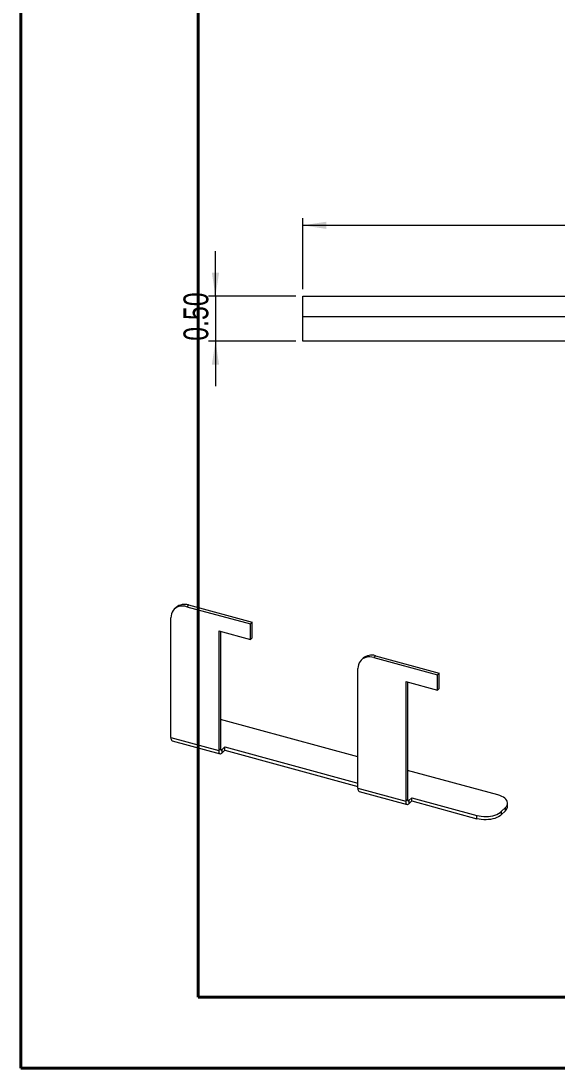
# Paper-space layout 'Hoja2' of a CAD drawing. Header units: inches. Extents: x 0 to 16.5, y 0 to 11.7.
# Drawn here: x 0 to 2.98, y 0.01 to 5.83 of the extents above; entities that cross this region are included whole.
import ezdxf

# ---------------------------------------------------------------- set-up
doc = ezdxf.new("R2010")
doc.units = ezdxf.units.IN
doc.header["$MEASUREMENT"] = 0
doc.styles.add('SLDTEXTSTYLE1', font='TXT', dxfattribs={"width": 0.75})
doc.dimstyles.new('SLDDIMSTYLE2', dxfattribs={"dimtxt": 0.137795, "dimasz": 0.13, "dimexe": 0, "dimexo": 0.0625, "dimgap": 0.034449, "dimtad": 1, "dimlfac": 2, "dimrnd": 1e-09, "dimzin": 0, "dimdsep": 46, "dimtxsty": 'SLDTEXTSTYLE1', "dimsah": 1, "dimcen": 0.09, "dimadec": 0, "dimazin": 0, "dimtfac": 1, "dimtmove": 0, "dimatfit": 0, "dimfxl": 1, "dimfrac": 2, "dimtolj": 1, "dimtzin": 12, "dimarcsym": 0})
doc.dimstyles.new('SLDDIMSTYLE3', dxfattribs={"dimtxt": 0.137795, "dimasz": 0.13, "dimexe": 0, "dimexo": 0.0625, "dimgap": 0.034449, "dimtad": 1, "dimlfac": 2, "dimrnd": 1e-09, "dimzin": 4, "dimdsep": 46, "dimtxsty": 'SLDTEXTSTYLE1', "dimsah": 1, "dimcen": 0.09, "dimadec": 0, "dimazin": 1, "dimtfac": 1, "dimtofl": 0, "dimtmove": 0, "dimatfit": 3, "dimfxl": 1, "dimfrac": 2, "dimtolj": 1, "dimtzin": 12, "dimarcsym": 0})

# ---------------------------------------------------------------- blocks, each defined once
blk = doc.blocks.new('_D_4')
at = {"color": 7, "linetype": 'Continuous', "lineweight": 0}
for p, q in [((1.0835, 4.2995), (1.0835, 4.5495)), ((1.5292, 4.2995), (1.0441, 4.2995)), ((1.0835, 4.2995), (1.0835, 4.0495)), ((1.5292, 4.0495), (1.0441, 4.0495)), ((1.0835, 4.0495), (1.0835, 3.7995))]:
    blk.add_line(p, q, dxfattribs=at)
for points in [[(1.0835, 4.2995), (1.1035, 4.4295), (1.0635, 4.4295)], [(1.0835, 4.0495), (1.0635, 3.9195), (1.1035, 3.9195)]]:
    blk.add_solid(points, dxfattribs=at)
at = {"color": 7, "linetype": 'Continuous', "lineweight": 0, "insert": (0.9058, 4.0516), "char_height": 0.1378, "attachment_point": 1, "rotation": 90, "style": 'SLDTEXTSTYLE1'}
blk.add_mtext('0.50', dxfattribs=at)
blk = doc.blocks.new('_D_5')
at = {"color": 7, "linetype": 'Continuous', "lineweight": 0}
for p, q in [((1.5685, 4.3389), (1.5685, 4.7326)), ((6.5685, 4.3389), (6.5685, 4.7326)), ((1.5685, 4.6932), (6.5685, 4.6932))]:
    blk.add_line(p, q, dxfattribs=at)
for points in [[(1.5685, 4.6932), (1.6985, 4.6732), (1.6985, 4.7132)], [(6.5685, 4.6932), (6.4385, 4.7132), (6.4385, 4.6732)]]:
    blk.add_solid(points, dxfattribs=at)
at = {"color": 7, "linetype": 'Continuous', "lineweight": 0, "insert": (3.7565, 4.8709), "char_height": 0.1378, "attachment_point": 1, "style": 'SLDTEXTSTYLE1'}
blk.add_mtext('10.00', dxfattribs=at)

psp = doc.layouts.new('Hoja2')

# ---------------------------------------------------------------- linework, layer by layer
at = {"color": 7, "linetype": 'Continuous', "lineweight": 40}
for p, q in [((0.0031, 0.0085), (0.0031, 11.7014)), ((0.9874, 0.4022), (0.9874, 11.3077)), ((0.9874, 0.4022), (16.1448, 0.4022)), ((0.0031, 0.0085), (16.5385, 0.0085))]:
    psp.add_line(p, q, dxfattribs=at)
at = {"color": 7, "linetype": 'Continuous', "lineweight": 15}
for p, q in [((1.5685, 4.1847), (1.5685, 4.2995)), ((1.5685, 4.2995), (6.5685, 4.2995)), ((1.5685, 4.0495), (1.5685, 4.1847)), ((6.5685, 4.1847), (1.5685, 4.1847)), ((6.5685, 4.0495), (1.5685, 4.0495)), ((0.8646, 2.5687), (0.8548, 2.5591)), ((0.9344, 2.5829), (0.9246, 2.5733)), ((0.9246, 2.5733), (1.2784, 2.4771)), ((0.9344, 2.5829), (1.2882, 2.4867)), ((0.8362, 1.8461), (0.8362, 2.5116)), ((1.2882, 2.4867), (1.2784, 2.4771)), ((1.2784, 2.3914), (1.2784, 2.4771)), ((1.2882, 2.401), (1.2882, 2.4867)), ((1.1015, 2.4395), (1.2784, 2.3914)), ((1.1015, 2.4395), (1.1015, 1.774)), ((1.1113, 2.4368), (1.1113, 1.7836)), ((1.2882, 2.401), (1.2784, 2.3914)), ((1.9033, 2.2864), (1.8935, 2.2768)), ((1.9731, 2.3006), (1.9633, 2.291)), ((1.9633, 2.291), (2.3171, 2.1948)), ((1.9731, 2.3006), (2.3269, 2.2044)), ((1.8749, 1.5638), (1.8749, 2.2293)), ((2.1402, 2.1572), (2.3171, 2.1091)), ((2.1402, 2.1572), (2.1402, 1.4917)), ((2.15, 2.1545), (2.15, 1.5013)), ((2.3269, 2.2044), (2.3171, 2.1948)), ((2.3171, 2.1091), (2.3171, 2.1948)), ((2.3269, 2.1187), (2.3269, 2.2044)), ((2.3269, 2.1187), (2.3171, 2.1091)), ((1.8749, 1.7379), (1.1113, 1.9454)), ((0.8362, 1.8461), (1.1015, 1.774)), ((0.8435, 1.8278), (1.1089, 1.7557)), ((1.1113, 1.7836), (1.1015, 1.774)), ((1.1183, 1.7775), (1.1118, 1.7793)), ((1.1183, 1.7775), (1.1346, 1.7935)), ((1.1183, 1.7775), (1.1183, 1.7595)), ((1.1183, 1.7595), (1.1346, 1.7755)), ((1.1346, 1.7935), (1.8749, 1.5923)), ((1.1346, 1.7755), (1.1346, 1.7935)), ((1.1346, 1.7755), (1.8749, 1.5743)), ((2.6524, 1.5266), (2.15, 1.6631)), ((1.8749, 1.5638), (2.1402, 1.4917)), ((1.8822, 1.5455), (2.1476, 1.4734)), ((2.15, 1.5013), (2.1402, 1.4917)), ((2.157, 1.4952), (2.1505, 1.497)), ((2.157, 1.4952), (2.1733, 1.5112)), ((2.157, 1.4952), (2.157, 1.4772)), ((2.157, 1.4772), (2.1733, 1.4932)), ((2.1733, 1.5112), (2.5358, 1.4127)), ((2.1733, 1.4932), (2.1733, 1.5112)), ((2.1733, 1.4932), (2.5358, 1.3947)), ((2.6709, 1.4342), (2.6942, 1.457)), ((2.6942, 1.439), (2.6942, 1.457)), ((2.7058, 1.463), (2.7058, 1.481)), ((2.5358, 1.3947), (2.5358, 1.4127)), ((2.6709, 1.4162), (2.6942, 1.439)), ((2.6709, 1.4342), (2.6709, 1.4162))]:
    psp.add_line(p, q, dxfattribs=at)
at = {"color": 7, "linetype": 'Continuous', "lineweight": 15, "flags": 128}
for points in [[(0.9246, 2.5733), (0.9131, 2.5757), (0.9017, 2.5766), (0.8908, 2.576), (0.8804, 2.5738), (0.8708, 2.5702), (0.8621, 2.5652), (0.8545, 2.5588), (0.848, 2.5512), (0.8429, 2.5426), (0.8392, 2.533), (0.8369, 2.5226), (0.8362, 2.5116)], [(1.9633, 2.291), (1.9518, 2.2934), (1.9404, 2.2943), (1.9295, 2.2937), (1.9191, 2.2915), (1.9095, 2.2879), (1.9008, 2.2829), (1.8932, 2.2765), (1.8867, 2.2689), (1.8816, 2.2603), (1.8779, 2.2507), (1.8756, 2.2403), (1.8749, 2.2293)], [(1.1015, 1.774), (1.1018, 1.7683), (1.1028, 1.7634), (1.1043, 1.7596), (1.1064, 1.757), (1.109, 1.7556), (1.1119, 1.7556), (1.115, 1.7569), (1.1183, 1.7595)], [(1.1113, 1.7836), (1.1114, 1.7812), (1.1118, 1.7792), (1.1125, 1.7776), (1.1134, 1.7765), (1.1144, 1.7759), (1.1156, 1.7759), (1.1169, 1.7765), (1.1183, 1.7775)], [(2.6942, 1.457), (2.6995, 1.4631), (2.7033, 1.4696), (2.7053, 1.4762), (2.7057, 1.483), (2.7043, 1.4897), (2.7013, 1.4962), (2.6966, 1.5025), (2.6904, 1.5084), (2.6827, 1.5139), (2.6737, 1.5188), (2.6636, 1.523), (2.6524, 1.5266)], [(2.1402, 1.4917), (2.1405, 1.486), (2.1415, 1.4811), (2.143, 1.4773), (2.1451, 1.4747), (2.1477, 1.4733), (2.1506, 1.4733), (2.1537, 1.4746), (2.157, 1.4772)], [(2.15, 1.5013), (2.1501, 1.4989), (2.1505, 1.4969), (2.1512, 1.4953), (2.1521, 1.4942), (2.1531, 1.4936), (2.1543, 1.4936), (2.1556, 1.4942), (2.157, 1.4952)], [(2.5358, 1.4127), (2.5477, 1.4099), (2.5602, 1.408), (2.5732, 1.407), (2.5862, 1.4068), (2.5992, 1.4075), (2.612, 1.409), (2.6242, 1.4114), (2.6357, 1.4146), (2.6463, 1.4186), (2.6558, 1.4232), (2.664, 1.4285), (2.6709, 1.4342)], [(2.6709, 1.4162), (2.664, 1.4105), (2.6558, 1.4052), (2.6463, 1.4006), (2.6357, 1.3966), (2.6242, 1.3934), (2.612, 1.391), (2.5992, 1.3895), (2.5862, 1.3888), (2.5732, 1.389), (2.5602, 1.39), (2.5477, 1.3919), (2.5358, 1.3947)]]:
    psp.add_lwpolyline(points, dxfattribs=at)
at = {"color": 7, "linetype": 'Continuous', "lineweight": 15}
for centre, radius, start, end in [((0.912, 2.5139), 0.0725, 72.00093, 130.90908), ((1.9507, 2.2316), 0.0725, 72.00094, 130.90911), ((0.8542, 1.8427), 0.0184, 169.35159, 234.37439), ((1.893, 1.5604), 0.0184, 169.35159, 234.37439), ((2.672, 1.4644), 0.0337, 311.04472, 357.59365)]:
    psp.add_arc(centre, radius, start, end, dxfattribs=at)

# ---------------------------------------------------------------- dimensions: what is measured, and where the dimension line sits
at = {"color": 7, "linetype": 'Continuous', "lineweight": 0}
dim = psp.add_linear_dim(base=(6.5685, 4.6932), p1=(1.5685, 4.2995), p2=(6.5685, 4.2995), dimstyle='SLDDIMSTYLE3', dxfattribs=at)
dim.commit()
dim.dimension.update_dxf_attribs({"geometry": '_D_5', "text_midpoint": (3.9855, 4.6932), "dimtype": 160})
dim = psp.add_linear_dim(base=(1.0835, 4.0495), p1=(1.5685, 4.2995), p2=(1.5685, 4.0495), angle=90, dimstyle='SLDDIMSTYLE2', dxfattribs=at)
dim.commit()
dim.dimension.update_dxf_attribs({"geometry": '_D_4', "text_midpoint": (1.0835, 4.2298), "dimtype": 160})

doc.saveas('drawing.dxf')
